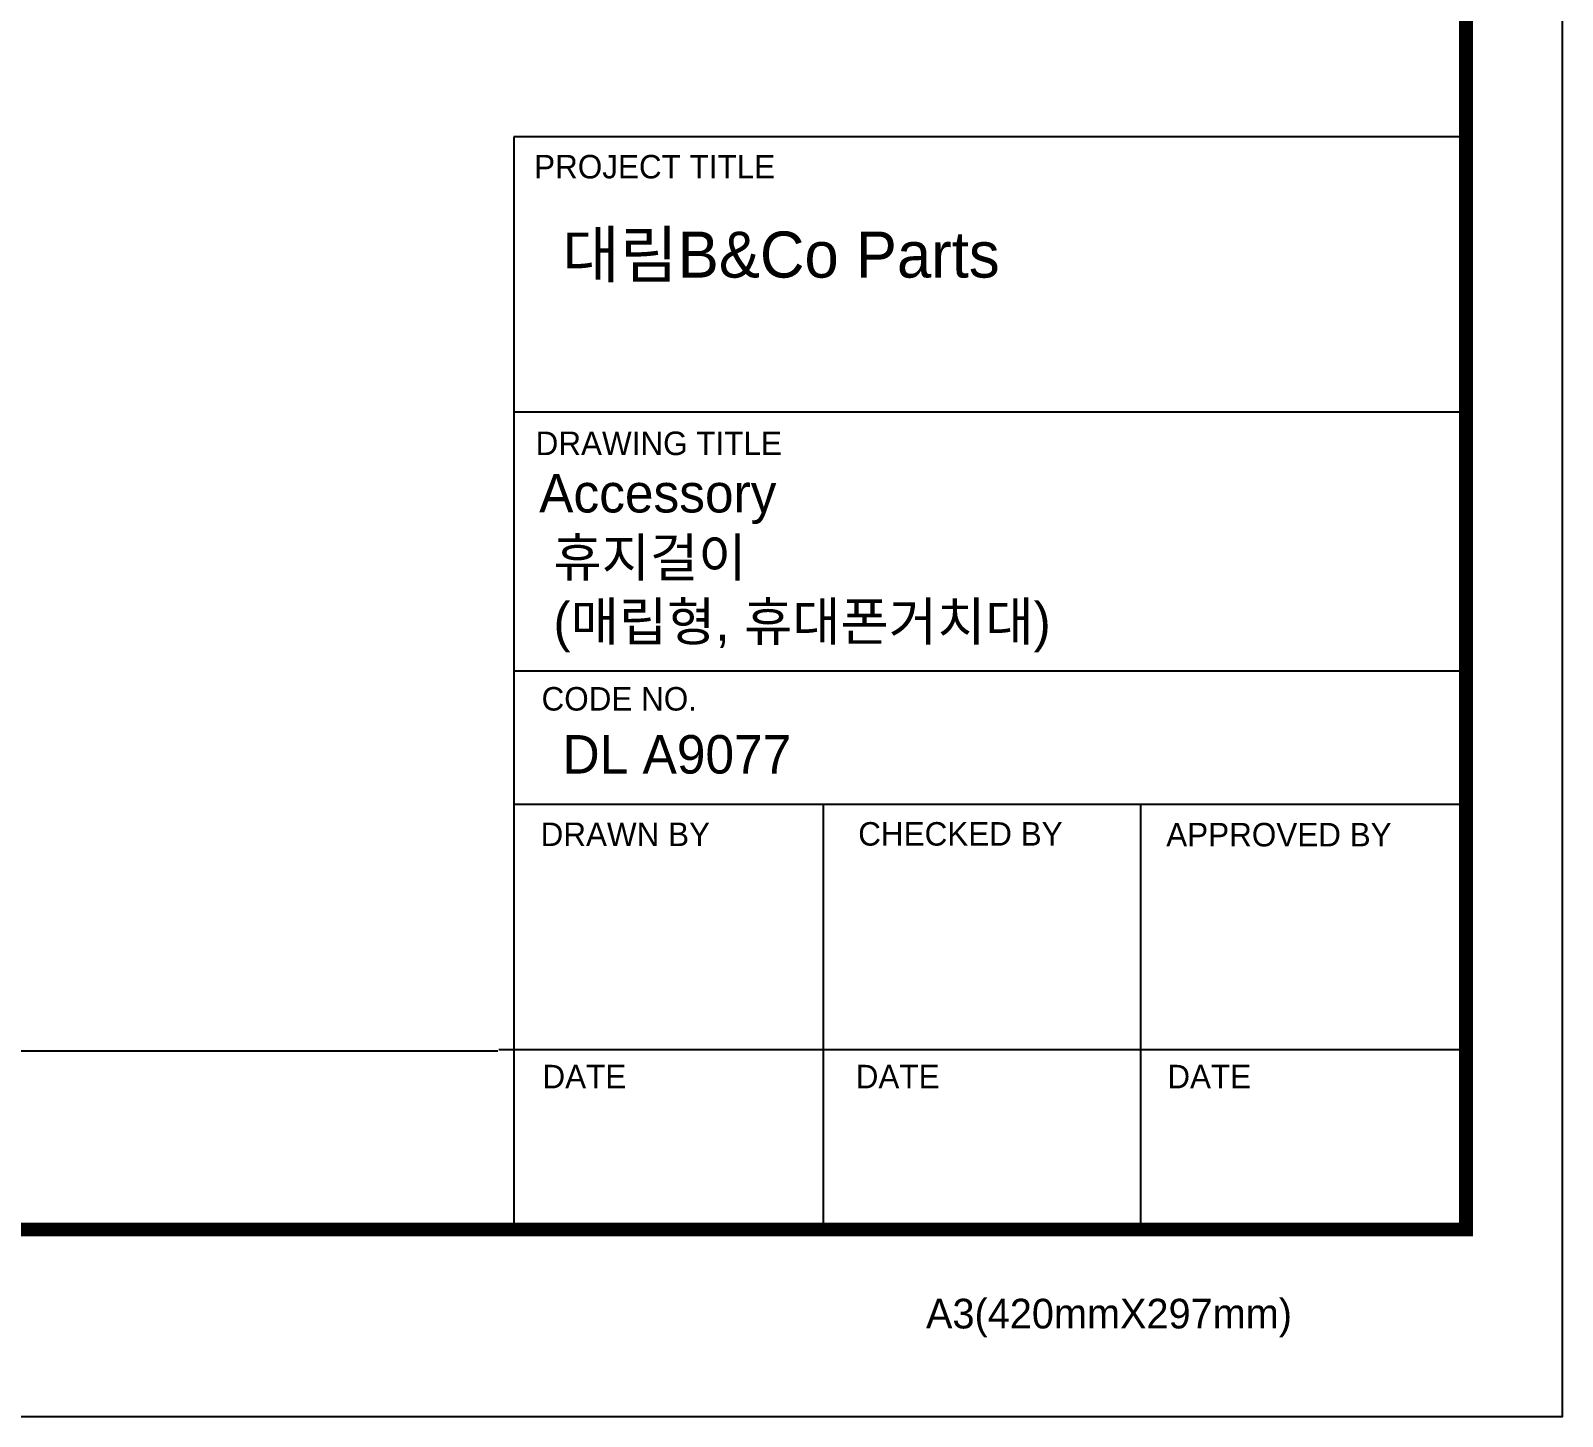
# Model space of a CAD drawing. Extents: x 16296660632 to 16296676784, y -37409619871 to -37409616699.
# Drawn here: x 16296676398.5 to 16296676783.5, y -37409617795.8 to -37409617447.5 of the extents above; entities that cross this region are included whole.
import ezdxf

# ---------------------------------------------------------------- set-up
doc = ezdxf.new("R2010")
doc.units = 0
doc.header["$LTSCALE"] = 10
doc.header["$MEASUREMENT"] = 0
doc.layers.get('0').update_dxf_attribs({"linetype": 'CONTINUOUS'})
doc.styles.add('Daelim Dimension', font='\x7f\x7f\x7f\x7f.TTF')

msp = doc.modelspace()

# ---------------------------------------------------------------- linework, layer by layer
at = {"color": 5, "ltscale": 40}
for p, q in [((16296676759.297581, -37409617474.193176), (16296676519.998449, -37409617474.193176)), ((16296676759.297581, -37409617543.361092), (16296676519.998449, -37409617543.361092)), ((16296676759.297581, -37409617543.361092), (16296676519.998449, -37409617543.361092)), ((16296676759.297581, -37409617608.427383), (16296676519.998449, -37409617608.427383)), ((16296676759.297581, -37409617608.427383), (16296676519.998449, -37409617608.427383)), ((16296676759.297581, -37409617641.985878), (16296676519.998449, -37409617641.985878)), ((16296676759.297581, -37409617641.985878), (16296676519.998449, -37409617641.985878)), ((16296676597.72489, -37409617641.985878), (16296676597.72489, -37409617748.813942)), ((16296676677.49474, -37409617641.985878), (16296676677.49474, -37409617748.813942)), ((16296676759.297581, -37409617703.696358), (16296676516.216, -37409617703.696358)), ((16296676759.297581, -37409617703.696358), (16296676521.862829, -37409617703.696358)), ((16296676759.297581, -37409617748.813942), (16296676554.2176, -37409617748.813942))]:
    msp.add_line(p, q, dxfattribs=at)
at = {"color": 5, "ltscale": 0.5}
msp.add_line((16296676519.998449, -37409617474.193176), (16296676519.998449, -37409617750.261421), dxfattribs=at)
at = {"color": 5}
msp.add_line((16296675310.29731, -37409617703.8675), (16296676515.928049, -37409617703.8675), dxfattribs=at)
at = {"ltscale": 0.5}
msp.add_lwpolyline([(16296675286.22047, -37409617795.791344), (16296676783.52046, -37409617795.791344), (16296676783.52046, -37409616698.691338), (16296675286.22047, -37409616698.691338)], close=True, dxfattribs=at)
at = {"color": 5, "linetype": 'ByBlock', "lineweight": 200, "const_width": 3.45}
msp.add_lwpolyline([(16296675310.29731, -37409617748.814491), (16296676759.29731, -37409617748.814491), (16296676759.29731, -37409616724.164482), (16296675310.29731, -37409616724.164482)], close=True, dxfattribs=at)

# ---------------------------------------------------------------- texts
at = {"color": 5, "ltscale": 40, "style": 'Daelim Dimension'}
for s, height, p in [('PROJECT TITLE', 5.90872592, (16296676525.06435, -37409617484.608704)), ('DRAWING TITLE', 5.90872592, (16296676525.443171, -37409617554.151222)), ('CODE NO.', 5.9087259, (16296676526.924931, -37409617618.371788)), ('DRAWN BY', 5.9087259, (16296676526.693211, -37409617652.431099)), ('CHECKED BY', 5.9087259, (16296676606.526609, -37409617652.326302)), ('APPROVED BY', 5.90872592, (16296676683.9524, -37409617652.517159)), ('DATE', 5.9087259, (16296676527.15473, -37409617713.330482)), ('DATE', 5.9087259, (16296676605.898291, -37409617713.330482)), ('DATE', 5.9087259, (16296676684.22411, -37409617713.330482)), ('A3(420mmX297mm)', 7.45745405, (16296676623.56295, -37409617773.69062))]:
    msp.add_text(s, height=height, dxfattribs=at).set_placement(p)
at = {"attachment_point": 1, "style": 'Daelim Dimension'}
for s, insert, char_height, width in [('대림B&Co Parts', (16296676532.09248, -37409617497.952873), 11.58280182, 186.1618347), (' Accessory\\P  휴지걸이\\P  (매립형, 휴대폰거치대)', (16296676522.731819, -37409617558.909813), 9.66948419, 162.72753137), ('DL A9077', (16296676532.194679, -37409617624.53994), 9.6694842, 162.72753137)]:
    msp.add_mtext(s, dxfattribs=dict(at, insert=insert, char_height=char_height, width=width))

doc.saveas('drawing.dxf')
